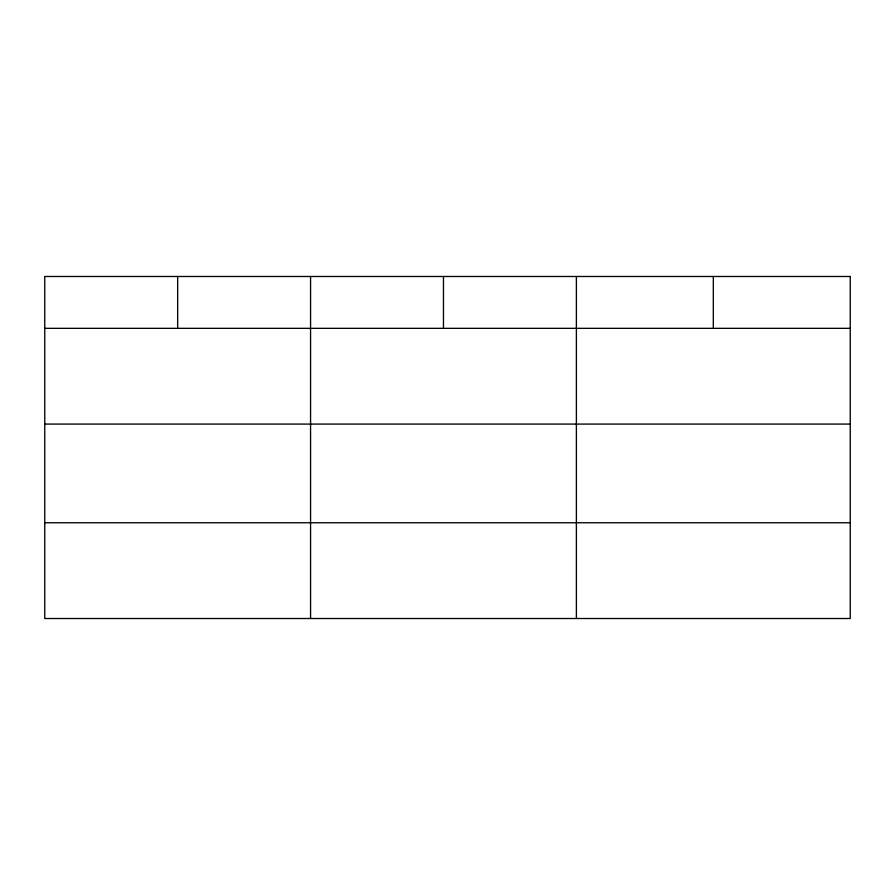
<?xml version="1.0" encoding="UTF-8"?>
<svg xmlns="http://www.w3.org/2000/svg" width="895" height="895" viewBox="0 0 895 895"><rect width="100%" height="100%" fill="white"/><g stroke="black" fill="none" stroke-linecap="round" stroke-linejoin="round"><path stroke-width="1.34" d="M44.75 328.331L850.25 328.331M44.75 424.085L850.25 424.085M44.75 522.747L850.25 522.747M713.315 276.488L713.315 328.331M576.38 276.488L576.38 618.512M443.472 276.488L443.472 328.331M310.565 276.488L310.565 618.512M177.657 276.488L177.657 328.331M850.25 276.488L44.75 276.488L44.75 618.512L850.25 618.512L850.25 276.488"/></g></svg>
